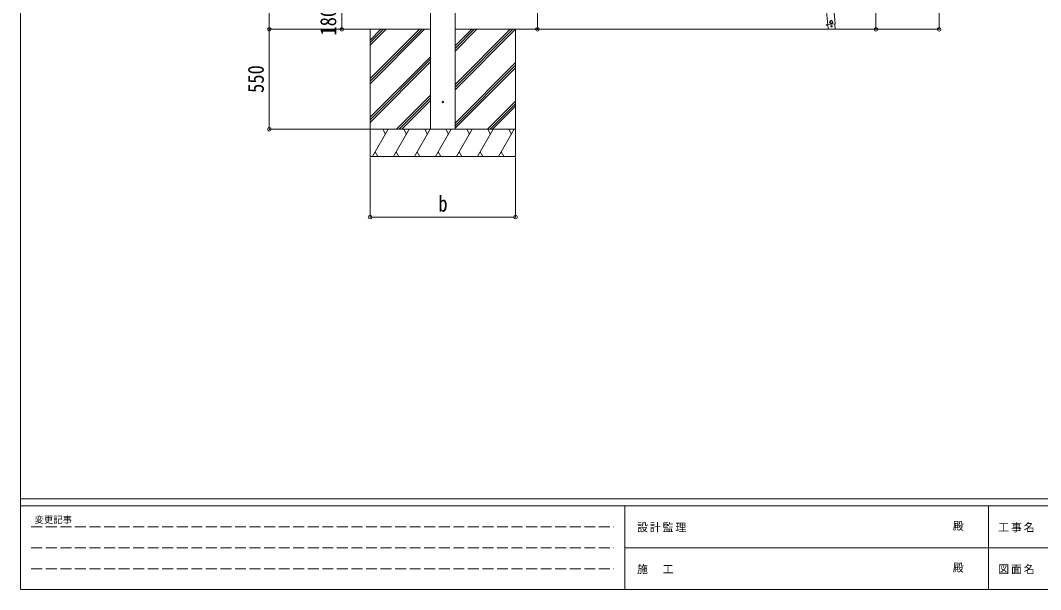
# Model space of a CAD drawing. Units: millimetres at full size. Extents: x -5590 to 5652, y -3902 to 3858.
# Drawn here: x -5590 to 18, y -3902 to -770 of the extents above; entities that cross this region are included whole.
import ezdxf
from ezdxf.enums import TextEntityAlignment as Align

# ---------------------------------------------------------------- set-up
doc = ezdxf.new("R2010")
doc.units = ezdxf.units.MM
doc.header["$LTSCALE"] = 20
doc.header["$PDMODE"] = 32
doc.header["$PDSIZE"] = 20
doc.linetypes.add('DASHED3', pattern=[4, 3, -1])
for name, color, linetype, lineweight in [('0-0_0', 7, 'Continuous', 9), ('0-1_本体', 4, 'Continuous', 9), ('0-2_部品', 7, 'Continuous', 9), ('0-A_寸法', 6, 'Continuous', 9), ('1-4_DIM2', 4, 'Continuous', 9), ('F-0_240', 7, 'Continuous', 9)]:
    doc.layers.add(name, color=color, linetype=linetype, lineweight=lineweight)
doc.styles.add('ＭＳ ゴシック', font='')
doc.styles.get('ＭＳ ゴシック').set_extended_font_data('MS Gothic')

msp = doc.modelspace()

# ---------------------------------------------------------------- linework, layer by layer
at = {"layer": '0-0_0'}
for p, q in [((-3335.21, -819.47), (-3685.49, -819.47)), ((-3668.21, -819.47), (-3668.21, -1519.47)), ((-3668.21, -1090.97), (-3396.7, -819.47)), ((-3668.21, -1105.12), (-3382.56, -819.47)), ((-3668.21, -1119.26), (-3368.42, -819.47)), ((-3668.21, -878.84), (-3608.84, -819.47)), ((-3668.21, -892.98), (-3594.7, -819.47)), ((-3668.21, -907.13), (-3580.55, -819.47)), ((-3201.21, -819.47), (-1191.86, -819.47)), ((-3201.21, -1151.73), (-2868.94, -819.47)), ((-3201.21, -1123.45), (-2897.23, -819.47)), ((-3201.21, -1137.59), (-2883.08, -819.47)), ((-3201.21, -939.6), (-3081.08, -819.47)), ((-3201.21, -925.46), (-3095.22, -819.47)), ((-3201.21, -911.32), (-3109.36, -819.47)), ((-2868.21, -819.47), (-2868.21, -1519.47)), ((-3668.21, -1303.1), (-3335.21, -970.11)), ((-3668.21, -1317.25), (-3335.21, -984.25)), ((-3668.21, -1331.39), (-3335.21, -998.39)), ((-3201.21, -1335.58), (-2868.21, -1002.58)), ((-3201.21, -1349.72), (-2868.21, -1016.73)), ((-3201.21, -1363.87), (-2868.21, -1030.87)), ((-3522.44, -1369.47), (-3335.21, -1182.24)), ((-3508.3, -1369.47), (-3335.21, -1196.38)), ((-3494.16, -1369.47), (-3335.21, -1210.52)), ((-3022.96, -1369.47), (-2868.21, -1214.72)), ((-3008.82, -1369.47), (-2868.21, -1228.86)), ((-2994.68, -1369.47), (-2868.21, -1243)), ((-2868.21, -1369.47), (-3668.21, -1369.47)), ((-3655.5, -1519.47), (-3568.9, -1369.47)), ((-3583.9, -1395.46), (-3598.9, -1369.47)), ((-3540.03, -1519.47), (-3453.43, -1369.47)), ((-3468.43, -1395.46), (-3483.43, -1369.47)), ((-3424.56, -1519.47), (-3337.96, -1369.47)), ((-3352.96, -1395.45), (-3367.96, -1369.47)), ((-3309.09, -1519.47), (-3222.49, -1369.47)), ((-3237.49, -1395.45), (-3252.49, -1369.47)), ((-3193.62, -1519.47), (-3107.02, -1369.47)), ((-3122.02, -1395.45), (-3137.02, -1369.47)), ((-3078.15, -1519.47), (-2991.55, -1369.47)), ((-3021.55, -1369.47), (-3006.55, -1395.45)), ((-2962.68, -1519.47), (-2876.08, -1369.47)), ((-2906.08, -1369.47), (-2891.08, -1395.45)), ((-3640.5, -1493.49), (-3625.51, -1519.47)), ((-3525.03, -1493.49), (-3510.04, -1519.47)), ((-3409.56, -1493.49), (-3394.56, -1519.47)), ((-3294.09, -1493.49), (-3279.09, -1519.47)), ((-3178.62, -1493.49), (-3163.62, -1519.47)), ((-3063.15, -1493.49), (-3048.15, -1519.47)), ((-2947.68, -1493.49), (-2932.69, -1519.47)), ((-3668.21, -1519.47), (-2868.21, -1519.47))]:
    msp.add_line(p, q, dxfattribs=at)
at = {"layer": '0-1_本体'}
for p, q in [((-3201.21, 1093.53), (-3201.21, -1369.47)), ((-3335.21, 1057.42), (-3335.21, -1369.47))]:
    msp.add_line(p, q, dxfattribs=at)
at = {"layer": '0-2_部品', "color": 4}
msp.add_circle((-3268.21, -1219.47), 4.5, dxfattribs=at)
at = {"layer": '0-A_寸法'}
for p, q in [((-540.61, -819.47), (-540.61, 1479.08)), ((-887.72, -819.47), (-887.72, 1297.32)), ((-4222.04, 1072.93), (-4222.04, -819.47)), ((-2748.18, -819.47), (-2748.18, 980.51)), ((-3824.08, -638.58), (-3824.08, -819.47)), ((-4222.04, -819.47), (-3668.21, -819.47)), ((-4222.04, -1369.47), (-4222.04, -819.47)), ((-3824.08, -819.47), (-3390.46, -819.47)), ((-2748.18, -819.47), (-3185.83, -819.47)), ((-1169.53, -819.47), (-1191.86, -819.47)), ((-887.72, -819.47), (-1169.53, -819.47)), ((-540.61, -819.47), (-1089.54, -819.47)), ((-4222.04, -1369.47), (-3668.21, -1369.47)), ((-3668.21, -1852.79), (-3668.21, -1525.34)), ((-2868.21, -1852.79), (-2868.21, -1525.34)), ((-2868.21, -1852.79), (-3668.21, -1852.79))]:
    msp.add_line(p, q, dxfattribs=at)
for p in [(-4222.04, -819.47), (-3824.08, -819.47), (-2748.18, -819.47), (-887.72, -819.47), (-540.61, -819.47), (-4222.04, -1369.47), (-3668.21, -1852.79), (-2868.21, -1852.79)]:
    msp.add_point(p, dxfattribs=at)
at = {"layer": '1-4_DIM2'}
for p, q in [((-1152.76, -794.18), (-1194.22, -334.23)), ((-1111.95, -790.29), (-1153.38, -330.65)), ((-1169.53, -818.57), (-1089.54, -818.57)), ((-1169.53, -819.47), (-1169.53, -818.57)), ((-1161.22, -794.9), (-1151.36, -794.03)), ((-1151.36, -794.03), (-1161.22, -794.89)), ((-1161.22, -794.9), (-1161.05, -796.89)), ((-1151.18, -796.03), (-1161.05, -796.89)), ((-1111.95, -790.28), (-1152.79, -793.86)), ((-1152.78, -793.86), (-1111.95, -790.29)), ((-1151.38, -793.74), (-1149.21, -818.57)), ((-1110.87, -818.57), (-1113.33, -790.41)), ((-1089.54, -818.57), (-1089.54, -819.47))]:
    msp.add_line(p, q, dxfattribs=at)
msp.add_lwpolyline([(-1134.13, -771.97), (-1140.28, -776.27), (-1139.62, -783.75), (-1132.82, -786.92), (-1126.67, -782.62), (-1127.33, -775.14)], close=True, dxfattribs=at)
msp.add_lwpolyline([(-1161.22, -794.89), (-1161.05, -796.89), (-1151.19, -796.02)], dxfattribs=at)
for centre, radius in [((-1133.47, -779.45), 8.5), ((-1133.47, -779.45), 7.7), ((-1133.47, -779.45), 6.5), ((-1131.83, -802.67), 4)]:
    msp.add_circle(centre, radius, dxfattribs=at)
at = {"layer": 'F-0_240', "color": 5}
for p, q in [((-5590.3, 3858.23), (-5590.3, -3901.77)), ((-5590.3, -3401.77), (5369.7, -3401.77)), ((-5590.3, -3441.77), (3591.86, -3441.77)), ((-2268.14, -3441.77), (-2268.14, -3901.77)), ((-268.14, -3441.77), (-268.14, -3901.77)), ((-2268.14, -3671.77), (1831.86, -3671.77)), ((-5590.3, -3901.77), (5369.7, -3901.77))]:
    msp.add_line(p, q, dxfattribs=at)
at = {"layer": 'F-0_240', "color": 4, "linetype": 'DASHED3'}
for p, q in [((-5530.3, -3556.77), (-2328.14, -3556.77)), ((-5530.3, -3671.77), (-2328.14, -3671.77)), ((-5530.3, -3786.77), (-2328.14, -3786.77))]:
    msp.add_line(p, q, dxfattribs=at)

# ---------------------------------------------------------------- texts
at = {"layer": '0-A_寸法', "color": 7, "style": 'ＭＳ ゴシック', "width": 0.85}
for s, p in [('180.9', (-3828.08, -854.03)), ('550', (-4226.04, -1169.47))]:
    msp.add_text(s, height=87.98, rotation=90, dxfattribs=at).set_placement(p, align=Align.BOTTOM_LEFT)
msp.add_text('b', height=87.98, dxfattribs=at).set_placement((-3293.21, -1848.79), align=Align.BOTTOM_LEFT)
at = {"layer": 'F-0_240', "style": 'ＭＳ ゴシック'}
for s, height, p in [('変更記事', 36.66, (-5512.15, -3546.77)), ('殿', 43.99, (-465.28, -3586.77)), ('殿', 43.99, (-465.28, -3816.77))]:
    msp.add_text(s, height=height, dxfattribs=at).set_placement(p, align=Align.BOTTOM_LEFT)
at = {"layer": 'F-0_240', "char_height": 43.99, "attachment_point": 7, "style": 'ＭＳ ゴシック'}
for s, insert in [('\\T1.17;設計監理', (-2200.59, -3586.77)), ('\\T1.17;工事名', (-215.4, -3586.77)), ('\\T1.17;施\u3000工', (-2200.59, -3816.77)), ('\\T1.17;図面名', (-215.4, -3816.77))]:
    msp.add_mtext(s, dxfattribs=dict(at, insert=insert))

doc.saveas('drawing.dxf')
